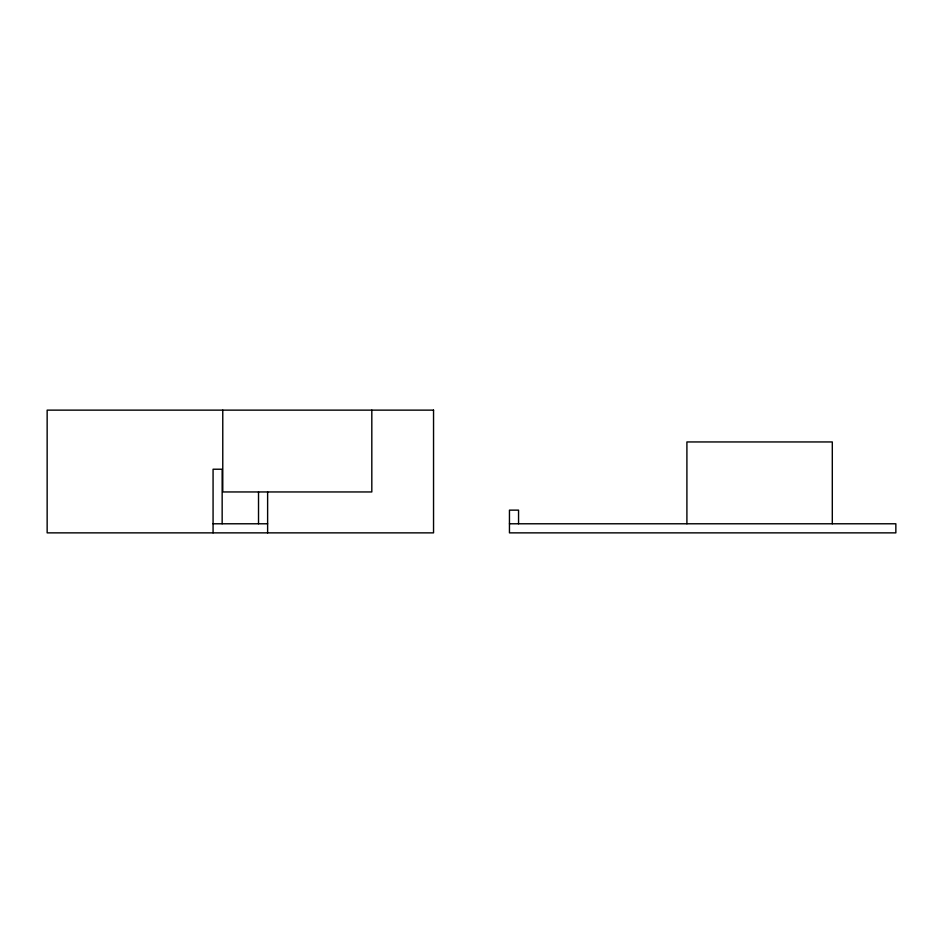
<?xml version="1.0" encoding="UTF-8"?>
<svg xmlns="http://www.w3.org/2000/svg" width="943" height="943" viewBox="0 0 943 943"><rect width="100%" height="100%" fill="white"/><g stroke="black" fill="none" stroke-linecap="round" stroke-linejoin="round"><path stroke-width="1.41" d="M213.071 523.778L267.623 523.778M509.456 523.778L895.85 523.778L895.85 532.866L509.456 532.866L509.456 510.139L518.556 510.139L518.556 523.778M832.304 523.778L832.304 441.949L686.905 441.949L686.905 523.778M371.813 410.134L371.813 491.951L222.772 491.951L222.772 410.134M267.623 491.951L267.623 532.866M258.523 491.951L258.523 523.778M222.159 523.778L222.159 469.225L213.071 469.225L213.071 532.866M433.544 410.134L47.15 410.134L47.15 532.866L433.544 532.866L433.544 410.134"/></g></svg>
